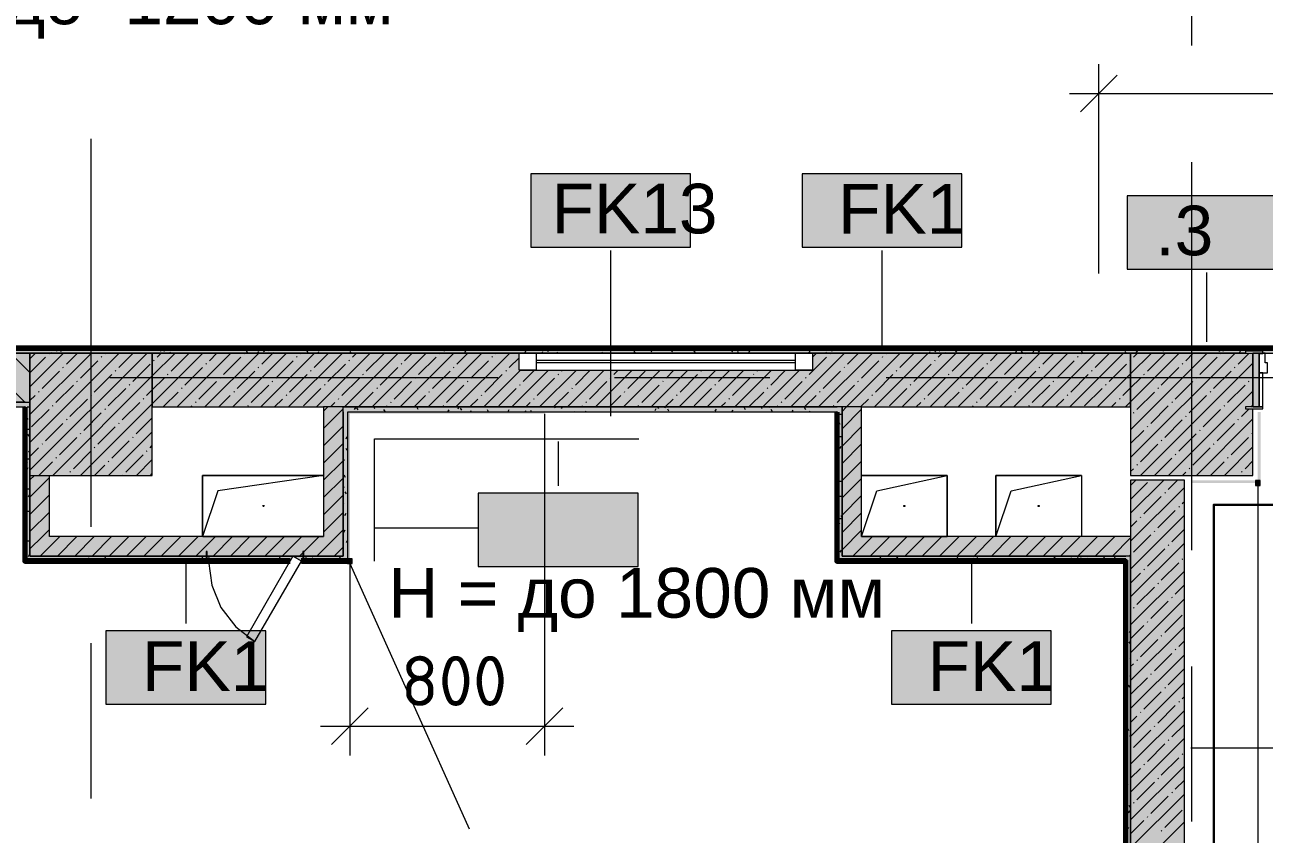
# Model space of a CAD drawing. Header units: millimetres. Extents: x -3817 to 677485, y -22715 to 103890.
# Drawn here: x 613074 to 618142, y 7809 to 11121 of the extents above; entities that cross this region are included whole.
import ezdxf

# ---------------------------------------------------------------- set-up
doc = ezdxf.new("R2010")
doc.units = ezdxf.units.MM
doc.layers.add('PDF _Геометрия', color=7, linetype='Continuous', true_color=0x1d1d1d)
doc.layers.add('PDF _Сплошная заливка', color=7, linetype='Continuous', true_color=0xffffff)
doc.layers.add('PDF _Текст', color=7, linetype='Continuous')
doc.styles.add('PDF GOST-Common', font='arial.ttf')
doc.styles.add('PDF ISOCPEUR', font='isocpeur.ttf')

msp = doc.modelspace()

# ---------------------------------------------------------------- hatches: boundary and pattern name
at = {"layer": 'PDF _Сплошная заливка', "transparency": 33554559}
h = msp.add_hatch(color=256, dxfattribs=at)
h.paths.add_polyline_path([(625970.5, 9776.9), (626285.5, 9776.9), (626285.5, 9796.9), (625915.5, 9796.9), (625915.5, 9784.9), (625970.5, 9784.9), (625970.5, 9780)], flags=0)
h.paths.add_polyline_path([(623999.5, 9776.9), (624410.5, 9776.9), (624410.5, 9784.9), (624465.5, 9784.9), (624465.5, 9796.9), (623795.5, 9794.9), (623795.5, 9776.9), (623805.5, 9776.9), (623805.5, 9784.9), (623875.5, 9784.9), (623875.5, 9776.9)], flags=0)
h.paths.add_polyline_path([(623755.5, 9776.9), (623755.5, 9796.9), (621495.5, 9796.9), (621495.5, 9776.9), (621505.5, 9776.9), (621505.5, 9784.9), (621575.5, 9784.9), (621575.5, 9776.9), (622865.5, 9776.9), (622865.5, 9784.9), (622935.5, 9784.9), (622935.5, 9776.9), (622945.5, 9776.9)], flags=0)
h.paths.add_polyline_path([(621086, 9776.9), (621455.5, 9776.9), (621455.5, 9796.9), (618995.5, 9796.9), (618995.5, 9776.9), (619005.5, 9776.9), (619005.5, 9784.9), (619075.5, 9784.9), (619075.5, 9776.9), (620415.5, 9776.9), (620415.5, 9784.9), (620485.5, 9784.9), (620485.5, 9776.9), (620495.5, 9776.9)], flags=0)
h.paths.add_polyline_path([(618955.5, 9776.9), (618955.5, 9796.9), (612965.5, 9796.9), (612965.5, 9776.9), (618065.5, 9778.2), (618065.5, 9784.9), (618135.5, 9784.9), (618135.5, 9776.9), (618172.6, 9776.9)], flags=0)
h = msp.add_hatch(color=256, dxfattribs=at)
h.paths.add_polyline_path([(613075.5, 9576.9), (613095.5, 9576.9), (613095.5, 9776.9), (611760.5, 9776.9), (611760.5, 9576.9), (612345.7, 9576.9)], flags=0)
h.paths.add_polyline_path([(610115.5, 9576.9), (610115.5, 9776.9), (609095.5, 9776.9), (609095.5, 9576.9), (609432.3, 9576.9)], flags=0)
for points in [[(617595.5, 9556.9), (617595.5, 9776.9), (616295.5, 9776.9), (616295.5, 9706.9), (615095.5, 9706.9), (615095.5, 9776.9), (613595.5, 9776.9), (613595.5, 9556.9), (616715.9, 9556.9)], [(617595.5, 9276.9), (618095.5, 9276.9), (618095.5, 9548.9), (618065.5, 9548.9), (618065.5, 9556.9), (618095.5, 9556.9), (618095.5, 9776.9), (617595.5, 9776.9), (617595.5, 9556.9)], [(616394.5, 9536.9), (616395.5, 9536.9), (616395.5, 9556.9), (614375.5, 9556.9), (614375.5, 9536.9), (615259.2, 9536.9)], [(617595.5, 2276.9), (617815.5, 2276.9), (617815.5, 9256.9), (617595.5, 9256.9), (617595.5, 3178.4)], [(614375.5, 8946.9), (614375.5, 9026.9), (613095.5, 9026.9), (613095.5, 8946.9), (613815.5, 8946.9), (613815.5, 8965.9), (613820.5, 8965.9), (613820.5, 8946.9), (614210.5, 8946.9), (614210.5, 8965.9), (614215.5, 8965.9), (614215.5, 8946.9)], [(617575.5, 8946.9), (617595.5, 8946.9), (617595.5, 9026.9), (616495.5, 9026.9), (616495.5, 8946.9), (616715.9, 8946.9)], [(617575.5, 8926.9), (617575.5, 8946.9), (616395.5, 8946.9), (616395.5, 8926.9), (616715.9, 8926.9)]]:
    msp.add_hatch(color=256, dxfattribs=at).paths.add_polyline_path(points)
h = msp.add_hatch(color=256, dxfattribs=at)
h.paths.add_polyline_path([(613074.5, 9556.9), (613075.5, 9556.9), (613075.5, 9576.9), (611760.5, 9576.9), (611760.5, 9556.9), (612345.7, 9556.9)], flags=0)
h.paths.add_polyline_path([(610115.5, 9556.9), (610115.5, 9576.9), (609115.5, 9576.9), (609115.5, 9556.9), (609432.3, 9556.9)], flags=0)
h = msp.add_hatch(color=256, dxfattribs=at)
h.paths.add_polyline_path([(614375.5, 8926.9), (614375.5, 8946.9), (614215.5, 8946.9), (614215.5, 8926.9)], flags=0)
h.paths.add_polyline_path([(613802.5, 8926.9), (613815.5, 8926.9), (613815.5, 8946.9), (613075.5, 8946.9), (613075.5, 8926.9)], flags=0)
h.paths.add_polyline_path([(613980.8, 8926.9), (614159.9, 8926.9), (614170.8, 8945.9), (614205.5, 8926.9), (614210.5, 8926.9), (614210.5, 8946.9), (613820.5, 8946.9), (613820.5, 8926.9)], flags=0)

# ---------------------------------------------------------------- linework, layer by layer
at = {"layer": 'PDF _Геометрия', "color": 253, "lineweight": 9, "true_color": 0xaaaaaa}
for points in [[(617845.5, 11035.2), (617845.5, 11670.2)], [(613345.5, 9066.5), (613345.5, 10654)], [(617845.5, 8971.4), (617845.5, 10558.9)], [(616295.5, 9776.9), (615095.5, 9776.9)], [(616225.5, 9746.9), (615165.5, 9746.9)], [(616225.5, 9736.9), (615165.5, 9736.9)], [(615095.5, 9706.9), (616295.5, 9706.9)], [(613421.4, 9676.9), (615008.9, 9676.9)], [(615485.2, 9676.9), (616120.2, 9676.9)], [(616596.4, 9676.9), (618183.9, 9676.9)], [(613825.5, 8925.9), (613838.4, 8827.5), (613876.4, 8735.9), (613936.8, 8657.2), (614015.5, 8596.8)], [(613345.5, 7955.3), (613345.5, 8590.3)], [(617845.5, 7860.2), (617845.5, 8495.2)]]:
    msp.add_lwpolyline(points, dxfattribs=at)
at = {"layer": 'PDF _Геометрия', "color": 7, "lineweight": 9}
for points in [[(617465.5, 10102.9), (617465.5, 10838.9), (617465.5, 10958.9)], [(617345.5, 10838.9), (624385.5, 10838.9)], [(615470.2, 9518.6), (615470.2, 10196.8)], [(616579, 9797.4), (616579, 10196.8)], [(617907.6, 9823.9), (617907.6, 10107.1)], [(618065.5, 9776.9), (617595.5, 9776.9), (617595.5, 9276.9), (618095.5, 9276.9), (618095.5, 9548.9)], [(618095.5, 9556.9), (618095.5, 9776.9)], [(613075.5, 9576.9), (611760.5, 9576.9), (613075.5, 9576.9), (613095.5, 9576.9)], [(611760.5, 9556.9), (613074.5, 9556.9)], [(613075.5, 9556.9), (613075.5, 8946.9)], [(614375.5, 9536.9), (614375.5, 9026.9), (614375.5, 9536.9), (614375.5, 9556.9), (616395.5, 9556.9), (614375.5, 9556.9), (614295.5, 9556.9)], [(615199.5, 9536.9), (616394.5, 9536.9)], [(615199.5, 9528.9), (615199.5, 8251.2), (615199.5, 8131.2)], [(616495.5, 9556.9), (616415.5, 9556.9), (616395.5, 9556.9)], [(616395.5, 9536.9), (616395.5, 8946.9)], [(615255, 9415.3), (615255, 9234.7)], [(614295.5, 9276.1), (613863, 9214.4), (613800.5, 9026.9), (613800.5, 9276.9), (614295.5, 9276.9)], [(613802.5, 9276.9), (614295.5, 9276.9), (613800.5, 9276.9), (613800.5, 9026.9), (613800.5, 9276.9)], [(616495.5, 9276.9), (616845.5, 9276.9), (616845.5, 9026.9), (616495.5, 9026.9), (616845.5, 9026.9), (616845.5, 9276.9)], [(616495.5, 9026.9), (616558, 9214.4), (616845.5, 9276.9), (616845.5, 9026.9)], [(616495.5, 9276.9), (616845.5, 9276.9), (616495.5, 9276.9)], [(617394.5, 9276.9), (617394.5, 9026.9), (617044.5, 9026.9), (617044.5, 9276.9), (617394.5, 9276.9), (617044.5, 9276.9), (617044.5, 9026.9), (617107, 9214.4), (617394.5, 9276.9), (617394.5, 9026.9)], [(618115.5, 9235.9), (618115.5, 6576.1), (618144.8, 6576.1)], [(614500.7, 9062.7), (614928.4, 9062.7)], [(617595.5, 9026.9), (617595.5, 8946.9), (617595.5, 1996.9), (617595.5, 8946.9), (617575.5, 8946.9)], [(613732.7, 8926.4), (613732.7, 8670.5)], [(614403.5, 8926.9), (614403.5, 8251.2), (614403.5, 8131.2)], [(616944.6, 8926.4), (616944.6, 8670.5)], [(617575.5, 8925.9), (617575.5, 2017.4)], [(614403.2, 8915.9), (614891.6, 7831.3)], [(614283.5, 8251.2), (615319.5, 8251.2)], [(617841, 8161.8), (618185.6, 8161.8)]]:
    msp.add_lwpolyline(points, dxfattribs=at)
at = {"layer": 'PDF _Геометрия', "color": 7, "lineweight": 20}
for points in [[(617540.5, 10913.9), (617465.5, 10838.9), (617390.5, 10763.9)], [(614393.5, 8935.9), (614393.5, 8915.9), (614413, 8915.9), (614413, 8935.9), (614403.5, 8935.9)], [(614478.5, 8326.2), (614403.5, 8251.2), (614328.5, 8176.2)], [(615274.5, 8326.2), (615199.5, 8251.2), (615124.5, 8176.2)]]:
    msp.add_lwpolyline(points, dxfattribs=at)
at = {"layer": 'PDF _Геометрия', "color": 7, "lineweight": 9}
for points in [[(615796.7, 10510.7), (615143.6, 10510.7), (615143.6, 10210.7), (615796.7, 10210.7)], [(616905.6, 10510.7), (616252.4, 10510.7), (616252.4, 10210.7), (616905.6, 10210.7)], [(618234.1, 10421), (617581, 10421), (617581, 10121), (618234.1, 10121)], [(613595.5, 9776.9), (613095.5, 9776.9), (613095.5, 9276.9), (613595.5, 9276.9)], [(617595.5, 9776.9), (613595.5, 9776.9)], [(617394.5, 9276.9), (617394.5, 9026.9), (617044.5, 9026.9), (617044.5, 9276.9)], [(615581.5, 9204.6), (614928.4, 9204.6), (614928.4, 8904.6), (615581.5, 8904.6)], [(614295.5, 9026.9), (613802.5, 9026.9)], [(614059.2, 8640.4), (613406.1, 8640.4), (613406.1, 8340.4), (614059.2, 8340.4)], [(617271.2, 8640.4), (616618.1, 8640.4), (616618.1, 8340.4), (617271.2, 8340.4)]]:
    msp.add_lwpolyline(points, close=True, dxfattribs=at)
at = {"layer": 'PDF _Геометрия', "color": 231, "lineweight": 70, "true_color": 0xff80c0}
for points in [[(618955.5, 9797.9), (612965.5, 9797.9), (611760.5, 9797.9), (611760.5, 9796.9), (612965.5, 9796.9), (618955.5, 9796.9)], [(613074.5, 9555.9), (613074.5, 8926.9), (613074.5, 8925.9), (613815.5, 8925.9), (614159.3, 8925.9)], [(616394.5, 9535.9), (616394.5, 8926.9), (616394.5, 8925.9), (617574.5, 8925.9), (617574.5, 2017.4), (617575.5, 2017.4)], [(613815.5, 8926.9), (613075.5, 8926.9), (613075.5, 8946.9)], [(614159.9, 8926.9), (613820.5, 8926.9)], [(614210.5, 8926.9), (614203.7, 8926.9)], [(614205.5, 8925.9), (614215.5, 8925.9), (614403.5, 8925.9), (614403.5, 8926.9), (614215.5, 8926.9)], [(617575.5, 8926.9), (616395.5, 8926.9), (616395.5, 8946.9)]]:
    msp.add_lwpolyline(points, dxfattribs=at)
at = {"layer": 'PDF _Геометрия', "color": 9, "lineweight": 9, "true_color": 0xc0c0c0}
for points in [[(618955.5, 9796.9), (612965.5, 9796.9), (611760.5, 9796.9), (611760.5, 9776.9), (612965.5, 9776.9), (613595.5, 9776.9), (613595.5, 9556.9), (614295.5, 9556.9), (614295.5, 9026.9), (613175.5, 9026.9), (613175.5, 9276.9)], [(613095.5, 9576.9), (613095.5, 8946.9), (613815.5, 8946.9), (613095.5, 8946.9), (613095.5, 9026.9), (613095.5, 9576.9), (613095.5, 9776.9), (611760.5, 9776.9), (611760.5, 9576.9), (611760.5, 9556.9)], [(617815.5, 2276.9), (617815.5, 9256.9), (617595.5, 9256.9), (617595.5, 9026.9), (616495.5, 9026.9), (616495.5, 9556.9), (617595.5, 9556.9), (617595.5, 9776.9), (618065.5, 9776.9)], [(618135.5, 9776.9), (618995.5, 9776.9)], [(614215.5, 8926.9), (614375.5, 8926.9), (614395.5, 8926.9), (614395.5, 9536.9), (615199.5, 9536.9)], [(613075.5, 8946.9), (613075.5, 8926.9), (613815.5, 8926.9)], [(613820.5, 8926.9), (614159.9, 8926.9)], [(614203.7, 8926.9), (614210.5, 8926.9)], [(616395.5, 8946.9), (616395.5, 8926.9), (617575.5, 8926.9)]]:
    msp.add_lwpolyline(points, dxfattribs=at)
at = {"layer": 'PDF _Геометрия', "color": 253, "lineweight": 9, "true_color": 0x9b9b9b}
for points in [[(613166, 9796.5), (613165.8, 9796.9)], [(613207.6, 9785.3), (613202.6, 9794)], [(613224.9, 9791), (613219.8, 9782.3)], [(613263.5, 9796.9), (613261.5, 9793.4)], [(613333.8, 9796.9), (613329.5, 9789.3)], [(613521.4, 9790.5), (613517.7, 9796.9)], [(613580.2, 9796.9), (613575.2, 9788.2)], [(613589.4, 9794.6), (613588.1, 9796.9)], [(613631.1, 9783.4), (613626, 9792.1)], [(613648.3, 9792.9), (613643.3, 9784.1)], [(613670, 9776.9), (613667.7, 9781)], [(613767.1, 9791.6), (613764.1, 9796.9)], [(613944.8, 9788.6), (613940.1, 9796.9)], [(613986.5, 9777.5), (613981.4, 9786.2)], [(614030.1, 9783.6), (614026.2, 9776.9)], [(614054.5, 9781.5), (614049.5, 9790.2)], [(614071.7, 9794.8), (614066.7, 9786)], [(614178.5, 9796.9), (614176.4, 9793.1)], [(614232.2, 9778.5), (614227.2, 9787.3)], [(614275.8, 9782.5), (614272.6, 9776.9)], [(614409.1, 9776.9), (614404.9, 9784.3)], [(614424.9, 9796.9), (614422.1, 9792)], [(614495.2, 9796.6), (614490.1, 9787.9)], [(614750.1, 9796), (614749.6, 9796.9)], [(614791.7, 9784.8), (614786.7, 9793.5)], [(614877, 9787.4), (614871.9, 9778.7)], [(614917.6, 9796.9), (614913.6, 9789.8)], [(615105.5, 9790), (615101.5, 9796.9)], [(615122.7, 9786.3), (615117.7, 9777.6)], [(615173.5, 9794.1), (615171.9, 9796.9)], [(615190.7, 9782.2), (615187.6, 9776.9)], [(615215.1, 9782.9), (615210.1, 9791.6)], [(615253.8, 9776.9), (615251.7, 9780.5)], [(615269.6, 9796.9), (615269, 9795.8)], [(615340, 9796.9), (615337, 9791.7)], [(615351.2, 9791.1), (615347.9, 9796.9)], [(615436.5, 9781.1), (615434, 9776.9)], [(615528.9, 9788.1), (615523.9, 9796.8)], [(615570.5, 9776.9), (615565.5, 9785.7)], [(615638.6, 9781), (615633.5, 9789.7)], [(615723.8, 9791.2), (615718.8, 9782.5)], [(615762.3, 9796.9), (615760.5, 9793.6)], [(615816.3, 9778), (615811.2, 9786.8)], [(615969.6, 9790.1), (615964.5, 9781.4)], [(615992.9, 9776.9), (615989, 9783.8)], [(616037.6, 9786), (616032.6, 9777.3)], [(616184.7, 9796.9), (616183.9, 9795.5)], [(616283.3, 9784.9), (616278.7, 9776.9)], [(616334.1, 9795.5), (616333.3, 9796.9)], [(616351.4, 9780.8), (616349.1, 9776.9)], [(616375.8, 9784.3), (616370.8, 9793)], [(616570.7, 9795), (616565.7, 9786.3)], [(616689.5, 9789.5), (616685.3, 9796.9)], [(616757.6, 9793.6), (616755.7, 9796.9)], [(616774.8, 9782.7), (616771.4, 9776.9)], [(616799.2, 9782.4), (616794.2, 9791.1)], [(616816.5, 9793.9), (616811.4, 9785.2)], [(616884.5, 9789.8), (616879.5, 9781.1)], [(616935.3, 9790.6), (616931.7, 9796.9)], [(617113, 9787.6), (617108, 9796.3)], [(617130.2, 9788.7), (617125.2, 9780)], [(617154.4, 9776.9), (617149.6, 9785.2)], [(617198.3, 9784.6), (617193.8, 9776.9)], [(617222.7, 9780.5), (617217.6, 9789.2)], [(617400.4, 9777.5), (617395.3, 9786.2)], [(617416.5, 9796.9), (617412.6, 9790)], [(617494.8, 9796.9), (617494.8, 9796.9)], [(617576.7, 9776.9), (617573, 9783.3)], [(617621.7, 9786.5), (617616.7, 9777.8)], [(617662.9, 9796.9), (617658.3, 9789)], [(617731.4, 9793.6), (617726.3, 9784.9)], [(617918.2, 9795), (617917.1, 9796.9)], [(617959.9, 9783.8), (617954.8, 9792.5)], [(617977.1, 9792.5), (617972.1, 9783.8)], [(618045.1, 9788.4), (618040.1, 9779.7)], [(613183.2, 9779.8), (613181.5, 9776.9)], [(613429, 9778.7), (613427.9, 9776.9)], [(614092.4, 9776.9), (614091.1, 9779.1)], [(614343.9, 9778.4), (614343, 9776.9)], [(614514.7, 9776.9), (614514.5, 9777.2)], [(614589.6, 9777.3), (614589.3, 9776.9)], [(615504.5, 9777), (615504.4, 9776.9)], [(615676.2, 9776.9), (615675.2, 9778.6)], [(615927.9, 9778.9), (615926.7, 9776.9)], [(616837.6, 9776.9), (616835.8, 9780)], [(617260, 9776.9), (617259.3, 9778.1)], [(613084.5, 9557.8), (613094.6, 9557.8)], [(613095.5, 9552.9), (613094, 9555.4)], [(614395.1, 9527.3), (614395.5, 9527.3)], [(614395.8, 9556.2), (614395.4, 9556.9)], [(614426, 9555), (614421, 9546.3)], [(614437.4, 9545.1), (614432.4, 9553.8)], [(614505.4, 9549.1), (614501, 9556.9)], [(614547.1, 9538), (614542, 9546.7)], [(614683.1, 9546.2), (614678.1, 9554.9)], [(614807.8, 9545.7), (614802.8, 9537)], [(614849.5, 9556.9), (614844.4, 9548.2)], [(614860.8, 9543.2), (614855.8, 9551.9)], [(614899.7, 9536.9), (614897.4, 9540.7)], [(614955, 9556.9), (614954.1, 9555.3)], [(614970.1, 9536.9), (614965.5, 9544.8)], [(615053.6, 9544.6), (615049.1, 9536.9)], [(615121.6, 9540.6), (615119.5, 9536.9)], [(615146, 9536.9), (615143.2, 9541.8)], [(615201.4, 9556.9), (615199.9, 9554.2)], [(615242.6, 9552.4), (615240.1, 9556.9)], [(615271.8, 9556.9), (615267.9, 9550.1)], [(615322, 9536.9), (615320.9, 9538.8)], [(615367.3, 9539.5), (615365.8, 9536.9)], [(615654.7, 9549.5), (615649.7, 9540.8)], [(615666.1, 9550.5), (615662.4, 9556.9)], [(615694.1, 9556.9), (615691.3, 9552)], [(615707.7, 9539.4), (615702.7, 9548.1)], [(615858.8, 9537.3), (615858.6, 9536.9)], [(615900.5, 9548.4), (615895.4, 9539.7)], [(615968.5, 9544.3), (615964.2, 9536.9)], [(615979.8, 9555.7), (615979.2, 9556.9)], [(616021.5, 9544.6), (616016.4, 9553.3)], [(616089.5, 9548.6), (616084.8, 9556.9)], [(616116.5, 9556.9), (616114.8, 9553.9)], [(616131.1, 9537.5), (616126.1, 9546.2)], [(616214.2, 9543.3), (616210.5, 9536.9)], [(616267.2, 9545.7), (616262.2, 9554.4)], [(616282.3, 9539.2), (616280.9, 9536.9)], [(616406.8, 9527.3), (616415.5, 9527.3)], [(613087.9, 9505), (613082.9, 9513.7)], [(614395.5, 9495.8), (614394.8, 9496.9)], [(616407.4, 9485.8), (616402.3, 9494.5)], [(613084.5, 9466.4), (613094.6, 9466.4)], [(613092, 9437), (613086.9, 9445.7)], [(614391.5, 9434.2), (614386.4, 9425.5)], [(614395.1, 9435.9), (614395.5, 9435.9)], [(616406.8, 9435.9), (616415.5, 9435.9)], [(613079.5, 9417.3), (613075.5, 9410.3)], [(613095.5, 9370), (613091, 9377.7)], [(614392.8, 9378.5), (614387.7, 9387.2)], [(616410.2, 9394.9), (616405.1, 9386.2)], [(613084.9, 9327.3), (613079.9, 9336)], [(613084.5, 9344.5), (613094.6, 9344.5)], [(614381.6, 9336.9), (614376.6, 9345.6)], [(613086.6, 9307.7), (613081.6, 9298.9)], [(614385.7, 9268.8), (614380.7, 9277.6)], [(613082.5, 9239.6), (613077.5, 9230.9)], [(614379.2, 9230.1), (614375.5, 9223.6)], [(614395.1, 9253), (614395.5, 9253)], [(616406.8, 9253), (616415.5, 9253)], [(613077.8, 9217.7), (613075.5, 9221.8)], [(613084.5, 9222.5), (613094.6, 9222.5)], [(613093.7, 9198), (613088.6, 9189.3)], [(614389.8, 9200.8), (614384.7, 9209.5)], [(614395.1, 9192.1), (614395.5, 9192.1)], [(616397.9, 9190.8), (616395.5, 9186.6)], [(616406.8, 9192.1), (616415.5, 9192.1)], [(613081.9, 9149.6), (613076.9, 9158.3)], [(613084.5, 9131.1), (613094.6, 9131.1)], [(614378.6, 9159.2), (614375.5, 9164.6)], [(614386.3, 9120.4), (614381.3, 9111.7)], [(614395.1, 9100.6), (614395.5, 9100.6)], [(616405, 9081.2), (616399.9, 9072.5)], [(616406.8, 9100.6), (616415.5, 9100.6)], [(616415.5, 9106), (616411.6, 9112.7)], [(614382.2, 9052.4), (614377.2, 9043.7)], [(613081.4, 8993.9), (613076.4, 8985.2)], [(613084.5, 9009.2), (613094.6, 9009.2)], [(614375.6, 8981.5), (614375.5, 8981.8)], [(614393.4, 9010.7), (614388.3, 9002)], [(616400.9, 9013.1), (616395.9, 9004.4)], [(616412, 8971.5), (616407, 8962.8)], [(613092.6, 8952.3), (613089.5, 8946.9), (613087.5, 8943.5)], [(613104.9, 8926.9), (613104.4, 8927.8)], [(613115, 8948.2), (613125, 8948.2)], [(613175.9, 8948.2), (613186, 8948.2)], [(613187, 8932.9), (613183.5, 8926.9)], [(613245.5, 8927.3), (613240.4, 8936)], [(613255, 8928.8), (613253.9, 8926.9)], [(613328.3, 8948.2), (613338.4, 8948.2)], [(613335.8, 8946.9), (613333.3, 8942.4)], [(613339.9, 8946.6), (613339.8, 8946.9)], [(613406.2, 8946.9), (613401.3, 8938.4)], [(613421.7, 8926.9), (613418.1, 8933)], [(613419.8, 8948.2), (613429.8, 8948.2)], [(613500.8, 8927.8), (613500.3, 8926.9)], [(613511.2, 8948.2), (613521.3, 8948.2)], [(613694.1, 8948.2), (613704.2, 8948.2)], [(613763.3, 8944.7), (613762.1, 8946.9)], [(613788.1, 8937.8), (613783.1, 8929.1)], [(613785.5, 8948.2), (613795.6, 8948.2)], [(613805, 8933.6), (613799.9, 8942.3)], [(613828.6, 8946.9), (613824.8, 8940.3)], [(613846.5, 8948.2), (613856.6, 8948.2)], [(613998.9, 8948.2), (614009, 8948.2)], [(614033.9, 8936.7), (614028.9, 8928)], [(614090.3, 8948.2), (614100.4, 8948.2)], [(614101.9, 8932.6), (614098.6, 8926.9)], [(614118.7, 8938.7), (614114.1, 8946.9)], [(614180.5, 8946.9), (614180.2, 8946.2)], [(614181.8, 8948.2), (614191.8, 8948.2)], [(614186.8, 8942.8), (614184.4, 8946.9)], [(614228.4, 8931.7), (614223.4, 8940.4)], [(614250.9, 8946.9), (614248.2, 8942.2)], [(614266.4, 8926.9), (614265, 8929.2)], [(614347.7, 8931.5), (614344.9, 8926.9)], [(614364.5, 8939.8), (614360.4, 8946.9)], [(614364.7, 8948.2), (614374.7, 8948.2)], [(616413.3, 8926.9), (616408.6, 8935)], [(616467.8, 8948.2), (616477.8, 8948.2)], [(616508.1, 8945.6), (616507.3, 8946.9)], [(616532.9, 8936.9), (616527.8, 8928.2)], [(616528.7, 8948.2), (616538.8, 8948.2)], [(616573.8, 8946.9), (616569.5, 8939.4)], [(616589.3, 8926.9), (616586.3, 8932)], [(616642.5, 8944), (616637.5, 8935.3)], [(616681.1, 8948.2), (616691.2, 8948.2)], [(616772.6, 8948.2), (616782.6, 8948.2)], [(616864, 8948.2), (616874.1, 8948.2)], [(616888.3, 8942.9), (616883.2, 8934.2)], [(616931.5, 8943.7), (616929.7, 8946.9)], [(616956.3, 8938.8), (616951.3, 8930.1)], [(616973.1, 8932.6), (616968.1, 8941.3)], [(617046.9, 8948.2), (617057, 8948.2)], [(617138.3, 8948.2), (617148.4, 8948.2)], [(617172.1, 8946.9), (617170.6, 8944.3)], [(617199.3, 8948.2), (617209.4, 8948.2)], [(617286.9, 8937.7), (617281.9, 8946.4)], [(617338.1, 8929.6), (617336.5, 8926.9)], [(617351.7, 8948.2), (617361.8, 8948.2)], [(617354.9, 8941.8), (617352, 8946.9)], [(617379.7, 8940.7), (617374.7, 8932)], [(617396.6, 8930.7), (617391.5, 8939.4)], [(617418.5, 8946.9), (617416.4, 8943.2)], [(617434, 8926.9), (617433.2, 8928.2)], [(617443.1, 8948.2), (617453.2, 8948.2)], [(617488.9, 8946.9), (617484.4, 8939.1)], [(617532.6, 8938.8), (617528, 8946.9)], [(617534.6, 8948.2), (617544.6, 8948.2)], [(617583.8, 8928.5), (617578.8, 8919.8)], [(617582.8, 8682.7), (617577.7, 8674)], [(617593.9, 8641.1), (617588.9, 8632.4)], [(617594.7, 8587.5), (617589.7, 8596.2)], [(617595.5, 8525.2), (617593.7, 8528.2)], [(617591.7, 8409.8), (617586.7, 8418.5)], [(617595.5, 8460.9), (617591.9, 8454.7)], [(617580.5, 8368.2), (617575.5, 8376.9)], [(617584.6, 8300.1), (617579.6, 8308.8)], [(617588.7, 8232.1), (617583.7, 8240.8)], [(617595.5, 8217.1), (617590.8, 8209)], [(617577.6, 8190.5), (617575.5, 8194.1)], [(617583.6, 8013.6), (617578.5, 8004.9)], [(617593.9, 7918.3), (617588.9, 7927)], [(617590.6, 7903.9), (617585.6, 7895.2)], [(617586.5, 7835.9), (617581.5, 7827.2)]]:
    msp.add_lwpolyline(points, dxfattribs=at)
at = {"layer": 'PDF _Геометрия', "color": 9, "lineweight": 9, "true_color": 0xc0c0c0}
for points in [[(617465.5, 9801.9), (618095.5, 9801.9), (618095.5, 9802.9), (617465.5, 9802.9)], [(617465.5, 9797.9), (618095.5, 9797.9), (618095.5, 9798.9), (617465.5, 9798.9)], [(616415.5, 9556.9), (616415.5, 8946.9), (616495.5, 8946.9), (617575.5, 8946.9), (616415.5, 8946.9)], [(614215.5, 8946.9), (614375.5, 8946.9), (614375.5, 9026.9), (614375.5, 8946.9)], [(613820.5, 8946.9), (614210.5, 8946.9)]]:
    msp.add_lwpolyline(points, close=True, dxfattribs=at)
at = {"layer": 'PDF _Геометрия', "color": 253, "lineweight": 13, "true_color": 0xaaaaaa}
for points in [[(618135.5, 9776.9), (618135.5, 9784.9), (618065.5, 9784.9), (618065.5, 9776.9)], [(615165.5, 9776.9), (615165.5, 9706.9), (615095.5, 9706.9), (615095.5, 9776.9)], [(616295.5, 9776.9), (616295.5, 9706.9), (616225.5, 9706.9), (616225.5, 9776.9)], [(618120.5, 9556.9), (618120.5, 9776.9), (618095.5, 9776.9), (618095.5, 9556.9)], [(618145.5, 9776.9), (618120.5, 9776.9), (618120.5, 9696.9), (618155.5, 9696.9), (618155.5, 9736.9), (618145.5, 9736.9)], [(618135.5, 9775.9), (618135.5, 9776.9), (618120.5, 9776.9), (618120.5, 9775.9)], [(618135.5, 9556.9), (618135.5, 9696.9), (618120.5, 9696.9), (618120.5, 9556.9)], [(618135.5, 9548.9), (618135.5, 9556.9), (618065.5, 9556.9), (618065.5, 9548.9)], [(613820.5, 8965.9), (613815.5, 8965.9), (613815.5, 8925.9), (613820.5, 8925.9)], [(614015.5, 8596.8), (614205.5, 8925.9), (614170.8, 8945.9), (613980.8, 8616.8)], [(614210.5, 8965.9), (614210.5, 8925.9), (614215.5, 8925.9), (614215.5, 8965.9)]]:
    msp.add_lwpolyline(points, close=True, dxfattribs=at)
at = {"layer": 'PDF _Геометрия', "lineweight": 9}
for points in [[(613074.8, 9576.9), (612874.8, 9776.9)], [(613095.5, 9697.6), (613016.2, 9776.9)], [(613095.5, 9754), (613118.4, 9776.9)], [(613095.5, 9639.9), (613232.4, 9776.9)], [(613095.5, 9525.9), (613346.5, 9776.9)], [(613095.5, 9411.8), (613460.5, 9776.9)], [(613095.5, 9297.8), (613574.6, 9776.9)], [(613095.5, 9696.9), (613159, 9760.5)], [(613173.3, 9774.8), (613175.4, 9776.9)], [(613188.6, 9276.9), (613595.5, 9683.7), (613688.6, 9776.9)], [(613244.6, 9732), (613289.4, 9776.9)], [(613301.6, 9675), (613372.9, 9746.3)], [(613302.7, 9276.9), (613595.5, 9569.7), (613802.7, 9776.9)], [(613387.1, 9760.5), (613389.5, 9762.9)], [(613401.4, 9774.8), (613403.5, 9776.9)], [(613458.4, 9717.7), (613517.5, 9776.9)], [(613515.4, 9660.7), (613586.7, 9732)], [(613601, 9746.3), (613603.4, 9748.6)], [(613615.2, 9760.5), (613631.6, 9776.9)], [(613672.3, 9703.5), (613743.5, 9774.8)], [(613696.7, 9556.9), (613916.7, 9776.9)], [(613810.8, 9556.9), (614030.8, 9776.9)], [(613814.8, 9732), (613817.2, 9734.4)], [(613829.1, 9746.3), (613859.7, 9776.9)], [(613886.1, 9689.2), (613957.4, 9760.5)], [(613924.8, 9556.9), (614144.8, 9776.9)], [(613971.6, 9774.8), (613973.7, 9776.9)], [(614038.9, 9556.9), (614258.9, 9776.9)], [(614042.9, 9732), (614087.8, 9776.9)], [(614100, 9675), (614171.2, 9746.3)], [(614152.9, 9556.9), (614372.9, 9776.9)], [(614185.5, 9760.5), (614187.9, 9762.9)], [(614199.7, 9774.8), (614201.8, 9776.9)], [(614256.8, 9717.7), (614315.9, 9776.9)], [(614267, 9556.9), (614487, 9776.9)], [(614313.8, 9660.7), (614385.1, 9732)], [(614381, 9556.9), (614601, 9776.9)], [(614399.3, 9746.3), (614401.7, 9748.6)], [(614413.6, 9760.5), (614429.9, 9776.9)], [(614470.6, 9703.5), (614541.9, 9774.8)], [(614495.1, 9556.9), (614715.1, 9776.9)], [(614609.1, 9556.9), (614829.1, 9776.9)], [(614613.2, 9732), (614615.5, 9734.4)], [(614627.4, 9746.3), (614658, 9776.9)], [(614684.5, 9689.2), (614755.7, 9760.5)], [(614723.2, 9556.9), (614943.2, 9776.9)], [(614770, 9774.8), (614772.1, 9776.9)], [(614837.2, 9556.9), (615057.2, 9776.9)], [(614841.3, 9732), (614886.1, 9776.9)], [(614898.3, 9675), (614969.6, 9746.3)], [(614983.8, 9760.5), (614986.2, 9762.9)], [(614998.1, 9774.8), (615000.2, 9776.9)], [(615055.1, 9717.7), (615095.5, 9758.1)], [(616205.8, 9556.9), (616425.8, 9776.9)], [(616281.1, 9689.2), (616352.4, 9760.5)], [(616295.5, 9760.6), (616311.7, 9776.9)], [(616319.8, 9556.9), (616539.8, 9776.9)], [(616366.7, 9774.8), (616368.8, 9776.9)], [(616433.9, 9556.9), (616653.9, 9776.9)], [(616438, 9732), (616482.8, 9776.9)], [(616495, 9675), (616566.3, 9746.3)], [(616547.9, 9556.9), (616767.9, 9776.9)], [(616580.5, 9760.5), (616582.9, 9762.9)], [(616594.8, 9774.8), (616596.9, 9776.9)], [(616651.8, 9717.7), (616710.9, 9776.9)], [(616662, 9556.9), (616882, 9776.9)], [(616708.8, 9660.7), (616780.1, 9732)], [(616776, 9556.9), (616996, 9776.9)], [(616794.4, 9746.3), (616796.7, 9748.6)], [(616808.6, 9760.5), (616825, 9776.9)], [(616865.6, 9703.5), (616936.9, 9774.8)], [(616890.1, 9556.9), (617110.1, 9776.9)], [(617004.1, 9556.9), (617224.1, 9776.9)], [(617008.2, 9732), (617010.6, 9734.4)], [(617022.5, 9746.3), (617053.1, 9776.9)], [(617079.5, 9689.2), (617150.8, 9760.5)], [(617118.2, 9556.9), (617338.2, 9776.9)], [(617165, 9774.8), (617167.1, 9776.9)], [(617232.2, 9556.9), (617452.2, 9776.9)], [(617236.3, 9732), (617281.2, 9776.9)], [(617293.3, 9675), (617364.6, 9746.3)], [(617346.3, 9556.9), (617566.3, 9776.9)], [(617378.9, 9760.5), (617381.2, 9762.9)], [(617393.1, 9774.8), (617395.2, 9776.9)], [(617450.1, 9717.7), (617509.3, 9776.9)], [(617460.3, 9556.9), (617595.5, 9692), (617680.3, 9776.9)], [(617507.2, 9660.7), (617578.5, 9732)], [(617574.4, 9556.9), (617595.5, 9577.9), (617794.4, 9776.9)], [(617592.7, 9746.3), (617595.1, 9748.6)], [(617595.5, 9463.9), (617908.4, 9776.9)], [(617595.5, 9349.8), (618022.5, 9776.9)], [(617607, 9760.5), (617623.3, 9776.9)], [(617636.5, 9276.9), (618095.5, 9735.8)], [(617664, 9703.5), (617735.3, 9774.8)], [(617806.6, 9732), (617808.9, 9734.4)], [(617820.8, 9746.3), (617851.4, 9776.9)], [(617877.8, 9689.2), (617949.1, 9760.5)], [(617963.4, 9774.8), (617965.5, 9776.9)], [(618034.6, 9732), (618079.5, 9776.9)], [(613144.8, 9632.2), (613216.1, 9703.5)], [(613230.3, 9717.7), (613232.7, 9720.1)], [(613358.6, 9618), (613429.9, 9689.2)], [(613444.2, 9703.5), (613446.5, 9705.9)], [(613658, 9689.2), (613660.4, 9691.6)], [(613729.3, 9646.5), (613800.6, 9717.7)], [(613943.1, 9632.2), (614014.4, 9703.5)], [(614028.7, 9717.7), (614031, 9720.1)], [(614157, 9618), (614228.3, 9689.2)], [(614242.5, 9703.5), (614244.9, 9705.9)], [(614456.4, 9689.2), (614458.7, 9691.6)], [(614527.6, 9646.5), (614598.9, 9717.7)], [(614741.5, 9632.2), (614812.8, 9703.5)], [(614827, 9717.7), (614829.4, 9720.1)], [(614951.3, 9556.9), (615101.3, 9706.9)], [(614955.3, 9618), (615026.6, 9689.2)], [(615040.9, 9703.5), (615043.2, 9705.9)], [(615065.3, 9556.9), (615215.3, 9706.9)], [(615112.1, 9660.7), (615158.3, 9706.9)], [(615179.3, 9556.9), (615329.3, 9706.9)], [(615254.7, 9689.2), (615257.1, 9691.6)], [(615269, 9703.5), (615272.3, 9706.9)], [(615293.4, 9556.9), (615443.4, 9706.9)], [(615326, 9646.5), (615386.4, 9706.9)], [(615407.4, 9556.9), (615557.4, 9706.9)], [(615482.8, 9689.2), (615500.4, 9706.9)], [(615521.5, 9556.9), (615671.5, 9706.9)], [(615539.8, 9632.2), (615611.1, 9703.5)], [(615635.5, 9556.9), (615785.5, 9706.9)], [(615696.6, 9675), (615728.5, 9706.9)], [(615749.6, 9556.9), (615899.6, 9706.9)], [(615753.7, 9618), (615824.9, 9689.2)], [(615839.2, 9703.5), (615841.6, 9705.9)], [(615863.6, 9556.9), (616013.6, 9706.9)], [(615910.5, 9660.7), (615956.6, 9706.9)], [(615977.7, 9556.9), (616127.7, 9706.9)], [(616053, 9689.2), (616055.4, 9691.6)], [(616067.3, 9703.5), (616070.7, 9706.9)], [(616091.7, 9556.9), (616241.7, 9706.9)], [(616124.3, 9646.5), (616184.7, 9706.9)], [(616338.2, 9632.2), (616409.4, 9703.5)], [(616423.7, 9717.7), (616426.1, 9720.1)], [(616552, 9618), (616623.3, 9689.2)], [(616637.5, 9703.5), (616639.9, 9705.9)], [(616851.4, 9689.2), (616853.8, 9691.6)], [(616922.7, 9646.5), (616993.9, 9717.7)], [(617136.5, 9632.2), (617207.8, 9703.5)], [(617222, 9717.7), (617224.4, 9720.1)], [(617350.4, 9618), (617421.6, 9689.2)], [(617435.9, 9703.5), (617438.3, 9705.9)], [(617649.7, 9689.2), (617652.1, 9691.6)], [(617721, 9646.5), (617792.3, 9717.7)], [(617934.9, 9632.2), (618006.1, 9703.5)], [(618020.4, 9717.7), (618022.8, 9720.1)], [(618091.7, 9675), (618095.5, 9678.8)], [(613201.8, 9575.2), (613273.1, 9646.5)], [(613287.3, 9660.7), (613289.7, 9663.1)], [(613415.7, 9560.9), (613486.9, 9632.2)], [(613501.2, 9646.5), (613503.6, 9648.8)], [(613572.5, 9603.7), (613595.5, 9626.7), (613643.8, 9675)], [(613715, 9632.2), (613717.4, 9634.6)], [(613786.3, 9589.4), (613857.6, 9660.7)], [(613871.9, 9675), (613874.2, 9677.3)], [(614000.2, 9575.2), (614071.4, 9646.5)], [(614085.7, 9660.7), (614088.1, 9663.1)], [(614214, 9560.9), (614285.3, 9632.2)], [(614299.5, 9646.5), (614301.9, 9648.8)], [(614370.8, 9603.7), (614442.1, 9675)], [(614513.4, 9632.2), (614515.7, 9634.6)], [(614584.7, 9589.4), (614655.9, 9660.7)], [(614670.2, 9675), (614672.6, 9677.3)], [(614798.5, 9575.2), (614869.8, 9646.5)], [(614884, 9660.7), (614886.4, 9663.1)], [(615012.3, 9560.9), (615083.6, 9632.2)], [(615097.9, 9646.5), (615100.3, 9648.8)], [(615169.2, 9603.7), (615240.4, 9675)], [(615311.7, 9632.2), (615314.1, 9634.6)], [(615383, 9589.4), (615454.3, 9660.7)], [(615468.5, 9675), (615470.9, 9677.3)], [(615596.8, 9575.2), (615668.1, 9646.5)], [(615682.4, 9660.7), (615684.8, 9663.1)], [(615810.7, 9560.9), (615882, 9632.2)], [(615896.2, 9646.5), (615898.6, 9648.8)], [(615967.5, 9603.7), (616038.8, 9675)], [(616110.1, 9632.2), (616112.4, 9634.6)], [(616181.3, 9589.4), (616252.6, 9660.7)], [(616266.9, 9675), (616269.3, 9677.3)], [(616395.2, 9575.2), (616466.5, 9646.5)], [(616480.7, 9660.7), (616483.1, 9663.1)], [(616609, 9560.9), (616680.3, 9632.2)], [(616694.6, 9646.5), (616696.9, 9648.8)], [(616765.9, 9603.7), (616837.1, 9675)], [(616908.4, 9632.2), (616910.8, 9634.6)], [(616979.7, 9589.4), (617051, 9660.7)], [(617065.2, 9675), (617067.6, 9677.3)], [(617193.5, 9575.2), (617264.8, 9646.5)], [(617279.1, 9660.7), (617281.4, 9663.1)], [(617407.4, 9560.9), (617478.7, 9632.2)], [(617492.9, 9646.5), (617495.3, 9648.8)], [(617564.2, 9603.7), (617595.5, 9635), (617635.5, 9675)], [(617706.8, 9632.2), (617709.1, 9634.6)], [(617778, 9589.4), (617849.3, 9660.7)], [(617863.6, 9675), (617865.9, 9677.3)], [(617991.9, 9575.2), (618063.2, 9646.5)], [(618077.4, 9660.7), (618079.8, 9663.1)], [(613095.5, 9582.9), (613116.3, 9603.7)], [(613130.5, 9618), (613132.9, 9620.3)], [(613258.8, 9518.2), (613330.1, 9589.4)], [(613344.4, 9603.7), (613346.7, 9606.1)], [(613558.2, 9589.4), (613560.6, 9591.8)], [(613639.7, 9556.9), (613700.8, 9618)], [(613772.1, 9575.2), (613774.4, 9577.6)], [(613867.8, 9556.9), (613914.6, 9603.7)], [(613928.9, 9618), (613931.2, 9620.3)], [(614095.9, 9556.9), (614128.5, 9589.4)], [(614142.7, 9603.7), (614145.1, 9606.1)], [(614356.6, 9589.4), (614358.9, 9591.8)], [(614438, 9556.9), (614499.1, 9618)], [(614570.4, 9575.2), (614572.8, 9577.6)], [(614666.1, 9556.9), (614713, 9603.7)], [(614727.2, 9618), (614729.6, 9620.3)], [(614894.2, 9556.9), (614926.8, 9589.4)], [(614941.1, 9603.7), (614943.4, 9606.1)], [(615154.9, 9589.4), (615157.3, 9591.8)], [(615236.4, 9556.9), (615297.5, 9618)], [(615368.7, 9575.2), (615371.1, 9577.6)], [(615464.5, 9556.9), (615511.3, 9603.7)], [(615525.6, 9618), (615527.9, 9620.3)], [(615692.6, 9556.9), (615725.2, 9589.4)], [(615739.4, 9603.7), (615741.8, 9606.1)], [(615953.2, 9589.4), (615955.6, 9591.8)], [(616034.7, 9556.9), (616095.8, 9618)], [(616167.1, 9575.2), (616169.5, 9577.6)], [(616262.8, 9556.9), (616309.7, 9603.7)], [(616323.9, 9618), (616326.3, 9620.3)], [(616490.9, 9556.9), (616523.5, 9589.4)], [(616537.8, 9603.7), (616540.1, 9606.1)], [(616751.6, 9589.4), (616754, 9591.8)], [(616833.1, 9556.9), (616894.2, 9618)], [(616965.4, 9575.2), (616967.8, 9577.6)], [(617061.2, 9556.9), (617108, 9603.7)], [(617122.3, 9618), (617124.6, 9620.3)], [(617289.3, 9556.9), (617321.8, 9589.4)], [(617336.1, 9603.7), (617338.5, 9606.1)], [(617549.9, 9589.4), (617552.3, 9591.8)], [(617621.2, 9546.7), (617692.5, 9618)], [(617750.6, 9276.9), (618095.5, 9621.7)], [(617763.8, 9575.2), (617766.2, 9577.6)], [(617835.1, 9532.4), (617906.3, 9603.7)], [(617920.6, 9618), (617923, 9620.3)], [(613102, 9475.4), (613173.3, 9546.7)], [(613187.6, 9560.9), (613189.9, 9563.3)], [(613315.9, 9461.1), (613387.1, 9532.4)], [(613401.4, 9546.7), (613403.8, 9549)], [(613472.7, 9503.9), (613544, 9575.2)], [(613753.7, 9556.9), (613757.8, 9560.9)], [(613985.9, 9560.9), (613988.3, 9563.3)], [(614295.5, 9539.6), (614312.7, 9556.9)], [(614295.5, 9468.9), (614375.5, 9548.9)], [(614324, 9556.9), (614342.3, 9575.2)], [(614552.1, 9556.9), (614556.1, 9560.9)], [(614784.2, 9560.9), (614786.6, 9563.3)], [(615122.3, 9556.9), (615140.6, 9575.2)], [(615350.4, 9556.9), (615354.5, 9560.9)], [(615582.6, 9560.9), (615585, 9563.3)], [(615920.7, 9556.9), (615939, 9575.2)], [(616148.8, 9556.9), (616152.8, 9560.9)], [(616380.9, 9560.9), (616383.3, 9563.3)], [(616415.5, 9538.3), (616434, 9556.9)], [(616415.5, 9467.6), (616495.5, 9547.6)], [(616719, 9556.9), (616737.3, 9575.2)], [(616947.1, 9556.9), (616951.2, 9560.9)], [(617179.3, 9560.9), (617181.7, 9563.3)], [(617517.4, 9556.9), (617535.7, 9575.2)], [(617607, 9532.4), (617609.3, 9534.8)], [(617678.2, 9489.6), (617749.5, 9560.9)], [(617892.1, 9475.4), (617963.4, 9546.7)], [(617977.6, 9560.9), (617980, 9563.3)], [(618048.9, 9518.2), (618079.6, 9548.9)], [(618087.6, 9556.9), (618095.5, 9564.7)], [(613159, 9418.4), (613230.3, 9489.6)], [(613244.6, 9503.9), (613247, 9506.3)], [(613458.4, 9489.6), (613460.8, 9492)], [(613529.7, 9446.9), (613595.5, 9512.6)], [(614295.5, 9398.2), (614375.5, 9478.2)], [(616415.5, 9396.9), (616495.5, 9476.9)], [(617664, 9475.4), (617666.4, 9477.8)], [(617735.3, 9432.6), (617806.6, 9503.9)], [(617820.8, 9518.2), (617823.2, 9520.5)], [(617864.6, 9276.9), (618095.5, 9507.7)], [(617949.1, 9418.4), (618020.4, 9489.6)], [(618034.6, 9503.9), (618037, 9506.3)], [(613216.1, 9361.3), (613287.3, 9432.6)], [(613301.6, 9446.9), (613304, 9449.2)], [(613372.9, 9404.1), (613444.2, 9475.4)], [(613416.7, 9276.9), (613595.5, 9455.6)], [(613515.4, 9432.6), (613517.8, 9435)], [(617595.5, 9406.9), (617649.7, 9461.1)], [(617792.3, 9375.6), (617863.6, 9446.9)], [(617877.8, 9461.1), (617880.2, 9463.5)], [(618006.1, 9361.3), (618077.4, 9432.6)], [(618091.7, 9446.9), (618094, 9449.2)], [(613095.5, 9354.8), (613130.5, 9389.9)], [(613144.8, 9404.1), (613147.2, 9406.5)], [(613273.1, 9304.3), (613344.4, 9375.6)], [(613358.6, 9389.9), (613361, 9392.2)], [(613429.9, 9347.1), (613501.2, 9418.4)], [(613572.5, 9375.6), (613574.8, 9378)], [(613586.7, 9389.9), (613595.5, 9398.6)], [(614295.5, 9327.5), (614375.5, 9407.5)], [(616415.5, 9326.2), (616495.5, 9406.2)], [(617635.5, 9332.8), (617706.8, 9404.1)], [(617721, 9418.4), (617723.4, 9420.7)], [(617849.3, 9318.6), (617920.6, 9389.9)], [(617934.9, 9404.1), (617937.2, 9406.5)], [(617978.7, 9276.9), (618095.5, 9393.6)], [(613131.6, 9276.9), (613187.6, 9332.8)], [(613201.8, 9347.1), (613204.2, 9349.5)], [(613415.7, 9332.8), (613418, 9335.2)], [(613486.9, 9290.1), (613558.2, 9361.3)], [(613530.8, 9276.9), (613595.5, 9341.6)], [(614295.5, 9256.8), (614375.5, 9336.8)], [(616415.5, 9255.5), (616495.5, 9335.5)], [(617693.6, 9276.9), (617763.8, 9347.1)], [(617778, 9361.3), (617780.4, 9363.7)], [(617921.7, 9276.9), (617977.6, 9332.8)], [(617991.9, 9347.1), (617994.3, 9349.5)], [(618063.2, 9304.3), (618095.5, 9336.6)], [(613095.5, 9258.9), (613113.4, 9276.9)], [(613258.8, 9290.1), (613261.2, 9292.4)], [(613359.7, 9276.9), (613401.4, 9318.6)], [(613473.7, 9276.9), (613475.1, 9278.2)], [(613587.8, 9276.9), (613595.5, 9284.5)], [(617595.5, 9292.8), (617607, 9304.3)], [(617621.2, 9318.6), (617623.6, 9320.9)], [(617807.6, 9276.9), (617820.8, 9290.1)], [(617835.1, 9304.3), (617837.4, 9306.7)], [(618048.9, 9290.1), (618051.3, 9292.4)], [(618092.7, 9276.9), (618095.5, 9279.6)], [(613095.5, 9188.2), (613175.5, 9268.2)], [(614295.5, 9186.1), (614375.5, 9266.1)], [(616415.5, 9184.8), (616495.5, 9264.8)], [(617595.5, 9235.8), (617616.5, 9256.9)], [(617595.5, 9121.7), (617730.6, 9256.9)], [(617595.5, 9178.8), (617664, 9247.3)], [(617595.5, 9007.7), (617815.5, 9227.7)], [(617749.5, 9218.8), (617787.6, 9256.9)], [(613095.5, 9117.5), (613175.5, 9197.5)], [(614295.5, 9115.4), (614375.5, 9195.4)], [(616415.5, 9114.1), (616495.5, 9194.1)], [(617649.7, 9119), (617721, 9190.3)], [(617735.3, 9204.5), (617737.6, 9206.9)], [(613095.5, 9046.7), (613175.5, 9126.7)], [(614295.5, 9044.7), (614375.5, 9124.7)], [(616415.5, 9043.3), (616495.5, 9123.3)], [(617706.8, 9062), (617778, 9133.2)], [(617792.3, 9147.5), (617794.7, 9149.9)], [(617806.6, 9161.8), (617815.5, 9170.7)], [(617595.5, 8893.6), (617815.5, 9113.6)], [(617595.5, 9064.7), (617621.2, 9090.5)], [(617635.5, 9104.7), (617637.8, 9107.1)], [(613095.5, 8976), (613146.3, 9026.9), (613175.5, 9056)], [(613137, 8946.9), (613217, 9026.9)], [(613207.7, 8946.9), (613287.7, 9026.9)], [(613278.4, 8946.9), (613358.4, 9026.9)], [(613349.1, 8946.9), (613429.1, 9026.9)], [(613419.8, 8946.9), (613499.8, 9026.9)], [(613490.6, 8946.9), (613570.6, 9026.9)], [(613561.3, 8946.9), (613641.3, 9026.9)], [(613632, 8946.9), (613712, 9026.9)], [(613702.7, 8946.9), (613782.7, 9026.9)], [(613773.4, 8946.9), (613853.4, 9026.9)], [(613844.1, 8946.9), (613924.1, 9026.9)], [(613914.8, 8946.9), (613994.8, 9026.9)], [(613985.5, 8946.9), (614065.5, 9026.9)], [(614056.2, 8946.9), (614136.2, 9026.9)], [(614126.9, 8946.9), (614206.9, 9026.9)], [(614215.5, 8964.7), (614277.7, 9026.9)], [(614268.4, 8946.9), (614348.4, 9026.9), (614375.5, 9053.9)], [(616415.5, 8972.6), (616495.5, 9052.6)], [(616460.4, 8946.9), (616495.5, 8981.9), (616540.4, 9026.9)], [(616531.1, 8946.9), (616611.1, 9026.9)], [(616601.8, 8946.9), (616681.8, 9026.9)], [(616672.5, 8946.9), (616752.5, 9026.9)], [(616743.2, 8946.9), (616823.2, 9026.9)], [(616814, 8946.9), (616894, 9026.9)], [(616884.7, 8946.9), (616964.7, 9026.9)], [(616955.4, 8946.9), (617035.4, 9026.9)], [(617026.1, 8946.9), (617106.1, 9026.9)], [(617096.8, 8946.9), (617176.8, 9026.9)], [(617167.5, 8946.9), (617247.5, 9026.9)], [(617238.2, 8946.9), (617318.2, 9026.9)], [(617308.9, 8946.9), (617388.9, 9026.9)], [(617379.6, 8946.9), (617459.6, 9026.9)], [(617450.3, 8946.9), (617530.3, 9026.9)], [(617521.1, 8946.9), (617595.5, 9021.3)], [(617607, 8962.2), (617678.2, 9033.4)], [(617692.5, 9047.7), (617694.9, 9050.1)], [(617763.8, 9004.9), (617815.5, 9056.6)], [(614339.1, 8946.9), (614375.5, 8983.2)], [(617595.5, 8779.6), (617815.5, 8999.6)], [(617664, 8905.1), (617735.3, 8976.4)], [(617749.5, 8990.7), (617751.9, 8993.1)], [(614197.7, 8946.9), (614210.5, 8959.7)], [(617591.8, 8946.9), (617595.5, 8950.5)], [(617721, 8848.1), (617792.3, 8919.4)], [(617806.6, 8933.7), (617808.9, 8936)], [(617595.5, 8665.5), (617815.5, 8885.5)], [(617595.5, 8836.6), (617635.5, 8876.6)], [(617649.7, 8890.9), (617652.1, 8893.3)], [(617621.2, 8748.3), (617692.5, 8819.6)], [(617706.8, 8833.9), (617709.1, 8836.2)], [(617778, 8791.1), (617815.5, 8828.5)], [(617595.5, 8551.5), (617815.5, 8771.5)], [(617763.8, 8776.8), (617766.2, 8779.2)], [(617607, 8734.1), (617609.3, 8736.4)], [(617678.2, 8691.3), (617749.5, 8762.6)], [(617664, 8677), (617666.4, 8679.4)], [(617735.3, 8634.3), (617806.6, 8705.6)], [(617595.5, 8608.5), (617649.7, 8662.8)], [(617595.5, 8437.4), (617815.5, 8657.4)], [(617721, 8620), (617723.4, 8622.4)], [(617635.5, 8534.5), (617706.8, 8605.8)], [(617778, 8563), (617780.4, 8565.4)], [(617792.3, 8577.3), (617815.5, 8600.4)], [(617595.5, 8323.4), (617815.5, 8543.4)], [(617621.2, 8520.2), (617623.6, 8522.6)], [(617692.5, 8477.5), (617763.8, 8548.7)], [(617595.5, 8494.5), (617607, 8506)], [(617678.2, 8463.2), (617680.6, 8465.6)], [(617749.5, 8420.4), (617815.5, 8486.4)], [(617595.5, 8380.4), (617664, 8448.9)], [(617595.5, 8209.3), (617815.5, 8429.3)], [(617649.7, 8320.6), (617721, 8391.9)], [(617735.3, 8406.2), (617737.6, 8408.5)], [(617806.6, 8363.4), (617815.5, 8372.3)], [(617595.5, 8095.3), (617815.5, 8315.3)], [(617706.8, 8263.6), (617778, 8334.9)], [(617792.3, 8349.2), (617794.7, 8351.5)], [(617595.5, 8266.4), (617621.2, 8292.1)], [(617635.5, 8306.4), (617637.8, 8308.8)], [(617607, 8163.8), (617678.2, 8235.1)], [(617692.5, 8249.4), (617694.9, 8251.7)], [(617763.8, 8206.6), (617815.5, 8258.3)], [(617595.5, 7981.2), (617815.5, 8201.2)], [(617664, 8106.8), (617735.3, 8178.1)], [(617749.5, 8192.3), (617751.9, 8194.7)], [(617721, 8049.8), (617792.3, 8121.1)], [(617806.6, 8135.3), (617808.9, 8137.7)], [(617595.5, 7867.2), (617815.5, 8087.2)], [(617595.5, 8038.3), (617635.5, 8078.3)], [(617649.7, 8092.5), (617652.1, 8094.9)], [(617621.2, 7950), (617692.5, 8021.3)], [(617706.8, 8035.5), (617709.1, 8037.9)], [(617778, 7992.7), (617815.5, 8030.2)], [(617595.5, 7753.1), (617815.5, 7973.1)], [(617678.2, 7893), (617749.5, 7964.2)], [(617763.8, 7978.5), (617766.2, 7980.9)], [(617607, 7935.7), (617609.3, 7938.1)], [(617735.3, 7835.9), (617806.6, 7907.2)], [(617595.5, 7810.2), (617649.7, 7864.4)], [(617595.5, 7639.1), (617815.5, 7859.1)], [(617664, 7878.7), (617666.4, 7881.1)], [(617721, 7821.7), (617723.4, 7824)]]:
    msp.add_lwpolyline(points, dxfattribs=at)
at = {"layer": 'PDF _Геометрия', "color": 231, "lineweight": 9, "true_color": 0xff80c0}
for points in [[(613075.5, 8946.9), (613075.5, 9556.9), (613074.5, 9556.9)], [(616395.5, 8946.9), (616395.5, 9536.9), (616394.5, 9536.9)], [(617575.5, 2017.4), (617575.5, 8925.9), (617575.5, 8926.9)]]:
    msp.add_lwpolyline(points, dxfattribs=at)
at = {"layer": 'PDF _Геометрия', "color": 12, "lineweight": 13, "true_color": 0xce0000}
msp.add_lwpolyline([(614504.5, 8925.9), (614504.5, 9425.9), (615584.5, 9425.9)], dxfattribs=at)
at = {"layer": 'PDF _Геометрия', "color": 231, "lineweight": 30, "true_color": 0xff80c0}
msp.add_lwpolyline([(619245.5, 2121.9), (620450.5, 2121.9), (620450.5, 5516.9), (619145.5, 5516.9), (619145.5, 9436.9), (618215.5, 9436.9), (618215.5, 9156.9), (617935.5, 9156.9), (617935.5, 2403.4)], dxfattribs=at)
at = {"layer": 'PDF _Геометрия', "color": 7, "lineweight": 20}
msp.add_lwpolyline([(618105.5, 9255.4), (618105.5, 9235.9), (618125.5, 9235.9), (618125.5, 9255.4)], close=True, dxfattribs=at)
at = {"layer": 'PDF _Геометрия', "color": 7, "lineweight": 9}
for centre in [(614050.5, 9151.9), (616670.5, 9151.9), (617219.5, 9151.9)]:
    msp.add_circle(centre, 2.5, dxfattribs=at)
at = {"layer": 'PDF _Сплошная заливка', "lineweight": 9, "transparency": 33554559}
for points in [[(615796.7, 10510.7), (615143.6, 10510.7), (615796.7, 10210.7), (615143.6, 10210.7)], [(616905.6, 10510.7), (616252.4, 10510.7), (616905.6, 10210.7), (616252.4, 10210.7)], [(618234.1, 10421), (617581, 10421), (618234.1, 10121), (617581, 10121)], [(615581.5, 9204.6), (614928.4, 9204.6), (615581.5, 8904.6), (614928.4, 8904.6)], [(614059.2, 8640.4), (613406.1, 8640.4), (614059.2, 8340.4), (613406.1, 8340.4)], [(617271.2, 8640.4), (616618.1, 8640.4), (617271.2, 8340.4), (616618.1, 8340.4)]]:
    msp.add_solid(points, dxfattribs=at)
at = {"layer": 'PDF _Сплошная заливка', "lineweight": 35, "transparency": 33554559}
for points in [[(613095.5, 9276.9), (613595.5, 9276.9), (613095.5, 9776.9), (613595.5, 9776.9)], [(618120.5, 9556.9), (618120.5, 9776.9), (618095.5, 9556.9), (618095.5, 9776.9)], [(613095.5, 8946.9), (613095.5, 9576.9), (613075.5, 8946.9), (613075.5, 9576.9)], [(614375.5, 9026.9), (614375.5, 9556.9), (614295.5, 9026.9), (614295.5, 9556.9)], [(614395.5, 8926.9), (614395.5, 9536.9), (614375.5, 8926.9), (614375.5, 9536.9)], [(616415.5, 8946.9), (616415.5, 9556.9), (616395.5, 8946.9), (616395.5, 9556.9)], [(616495.5, 8946.9), (616495.5, 9556.9), (616415.5, 8946.9), (616415.5, 9556.9)], [(613175.5, 9026.9), (613175.5, 9276.9), (613095.5, 9026.9), (613095.5, 9276.9)], [(613815.5, 8925.9), (613820.5, 8925.9), (613815.5, 8965.9), (613820.5, 8965.9)], [(614210.5, 8925.9), (614215.5, 8925.9), (614210.5, 8965.9), (614215.5, 8965.9)], [(617595.5, 1996.9), (617595.5, 8946.9), (617575.5, 1996.9), (617575.5, 8946.9)]]:
    msp.add_solid(points, dxfattribs=at)
at = {"layer": 'PDF _Сплошная заливка', "color": 1, "lineweight": 35, "transparency": 33554559}
for points in [[(614403.5, 8926.9), (614403.5, 9536.9), (614395.5, 8926.9), (614395.5, 9536.9)], [(615199.5, 9528.9), (615199.5, 9536.9), (614403.5, 9528.9), (614403.5, 9536.9)], [(618125.5, 9235.9), (618125.5, 9255.4), (618105.5, 9235.9), (618105.5, 9255.4)]]:
    msp.add_solid(points, dxfattribs=at)
at = {"layer": 'PDF _Сплошная заливка', "color": 135, "lineweight": 35, "true_color": 0x3f92ba, "transparency": 33554559}
for points in [[(618126.5, 9256.9), (618126.5, 9536.9), (618115.5, 9256.9), (618115.5, 9536.9)], [(618115.5, 9245.9), (618115.5, 9256.9), (617846.5, 9245.9), (617846.5, 9256.9)]]:
    msp.add_solid(points, dxfattribs=at)
at = {"layer": 'PDF _Сплошная заливка', "color": 254, "lineweight": 35, "true_color": 0xffb9dc, "transparency": 33554559}
for points in [[(614210.5, 8925.9), (614210.5, 8926.9), (614205.5, 8925.9)], [(617574.5, 8925.9), (617575.5, 8926.9), (616715.9, 8925.9)]]:
    msp.add_solid(points, dxfattribs=at)

# ---------------------------------------------------------------- texts
at = {"layer": 'PDF _Текст', "color": 250, "true_color": 0x3c3c3c, "char_height": 203.2, "attachment_point": 4, "style": 'PDF GOST-Common'}
for s, insert in [('H до=1200 мм', (612708, 11195)), ('H = до 1800 мм', (614560.5, 8767))]:
    msp.add_mtext(s, dxfattribs=dict(at, insert=insert))
at = {"layer": 'PDF _Текст', "attachment_point": 4}
for s, insert, char_height, style in [('FK13', (615228.2, 10367.2), 203.2, 'PDF GOST-Common'), ('FK1', (616399.5, 10367.2), 203.2, 'PDF GOST-Common'), (' .3', (617617.9, 10277.6), 203.2, 'PDF GOST-Common'), ('FK1', (613553.2, 8497), 203.2, 'PDF GOST-Common'), ('FK1', (616765.2, 8497), 203.2, 'PDF GOST-Common'), ('800', (614611.8, 8436), 204.64, 'PDF ISOCPEUR')]:
    msp.add_mtext(s, dxfattribs=dict(at, insert=insert, char_height=char_height, style=style))

doc.saveas('drawing.dxf')
